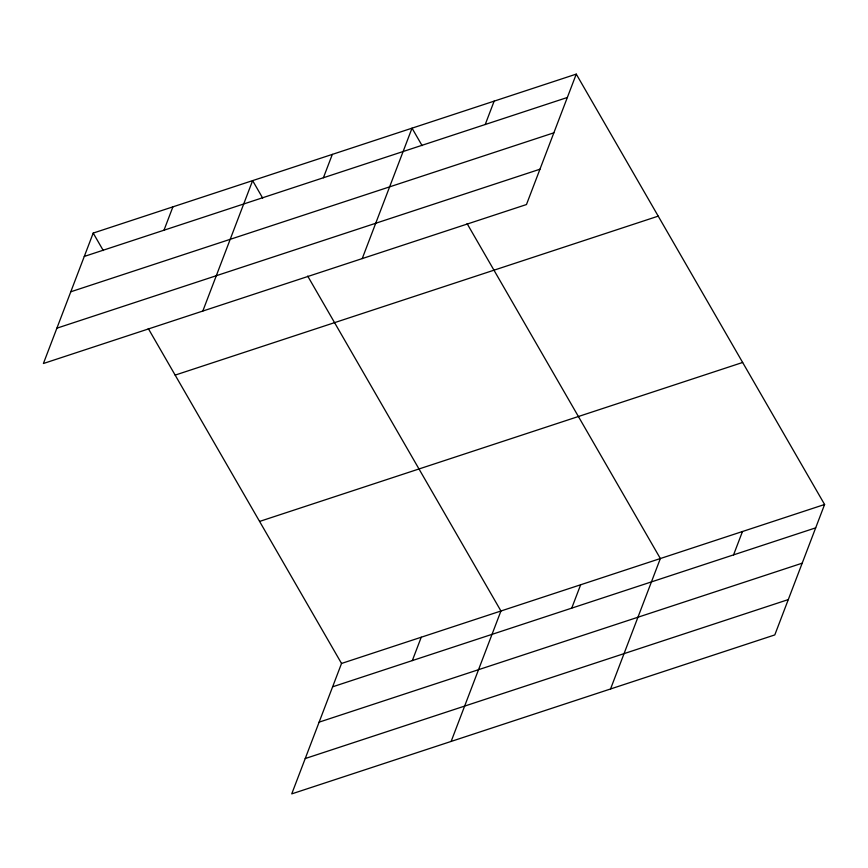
<?xml version="1.0" encoding="UTF-8"?>
<svg xmlns="http://www.w3.org/2000/svg" width="868" height="868" viewBox="0 0 868 868"><rect width="100%" height="100%" fill="white"/><g stroke="black" fill="none" stroke-linecap="round" stroke-linejoin="round"><path stroke-width="1.3" d="M93.202 233.08L43.4 363.508L526.464 204.544L576.265 74.116L93.202 233.08L103.281 250.548M163.987 230.215L172.906 206.855M202.808 311.048L252.621 180.62L262.689 198.088M323.395 177.756L332.325 154.395M362.227 258.588L412.029 128.171L422.108 145.629M485.223 124.504L494.152 101.144M824.6 504.492L341.536 663.456L291.735 793.884L774.798 634.92L824.6 504.492L576.265 74.116M412.322 660.591L421.24 637.231M451.143 741.424L500.944 610.996L307.695 276.078M571.73 608.132L580.649 584.772M610.551 688.964L660.353 558.536L467.103 223.629M733.558 554.88L742.476 531.52M84.283 256.44L567.346 97.487M70.796 291.778L553.86 132.815M56.887 328.18L539.961 169.217M175.152 375.106L658.215 216.143M259.586 521.429L742.65 362.466M332.618 686.816L815.681 527.852M319.12 722.143L802.184 563.191M305.221 758.545L788.285 599.593M148.287 328.538L341.536 663.456"/></g></svg>
